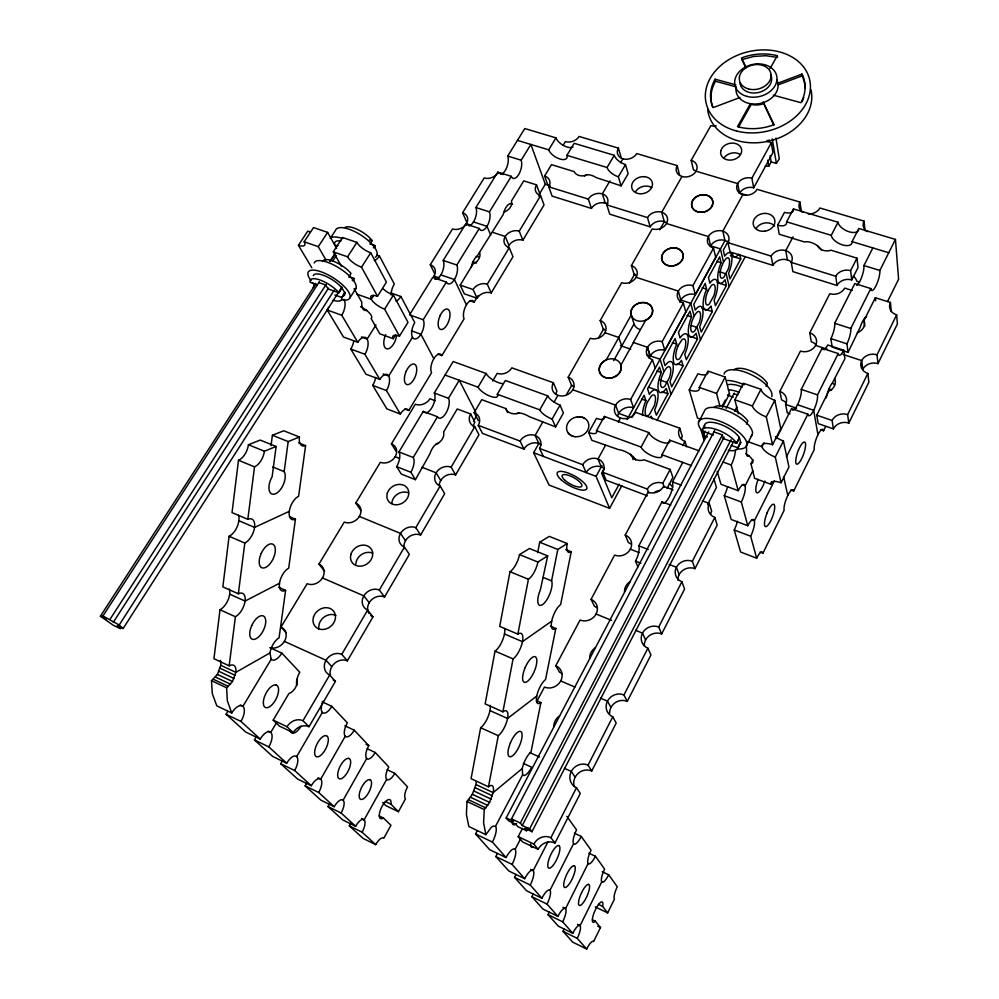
<?xml version="1.0" encoding="UTF-8"?>
<svg xmlns="http://www.w3.org/2000/svg" width="999" height="999" viewBox="0 0 999 999"><rect width="100%" height="100%" fill="white"/><g stroke="black" fill="none" stroke-linecap="round" stroke-linejoin="round"><path stroke-width="1.5" d="M804.994 87.75L805.094 84.965L801.985 74.076L778.021 83.117M271.029 445.754L272.402 435.264L283.753 430.769L299.45 437.013A12.95 6.668 -67.5 0 0 305.594 445.654L298.614 496.278A12.8 6.419 -66.1 0 0 289.31 511.288A12.8 6.419 -66.1 0 0 295.442 519.168L288.686 568.181A12.662 6.181 -64.9 0 0 279.495 583.254L279.358 586.001A12.662 6.181 -64.9 0 0 285.614 590.359L279.071 637.837A12.55 5.957 -63.8 0 0 269.98 652.921L271.179 659.265L242.944 706.268A12.887 6.081 -62.4 0 1 242.482 718.443L240.946 721.415L260.252 739.06A12.425 5.632 -62.6 0 1 270.791 732.367L276.348 723.001M476.248 781.78A13.974 4.945 -65.1 0 1 475.924 784.552L472.352 794.292L466.995 801.448L466.408 814.585L468.868 826.523L485.889 834.677L491.358 827.222L493.044 826.098L495.504 826.373A13.761 4.57 -65 0 1 493.943 838.86L492.42 842.082L506.056 857.567A13.224 4.208 -65.1 0 1 515.097 849.375A13.224 4.208 -65.1 0 1 512.087 864.397L524.675 878.695A12.737 3.884 -65.2 0 1 533.204 870.629L548.001 841.77M537.674 552.672L539.697 542.232L549.238 536.376L567.207 543.531A13.861 5.032 -68.4 0 0 571.228 551.76L560.614 604.595A13.674 4.833 -67.5 0 0 551.723 621.091A13.674 4.833 -67.5 0 0 555.819 628.471L545.554 679.532A13.511 4.645 -66.7 0 0 536.75 696.066L536.376 698.888A13.511 4.645 -66.7 0 0 540.921 702.597L531.006 751.947A13.387 4.458 -66 0 0 522.29 768.493L493.169 792.607L489.585 802.397L484.265 809.615L483.578 822.751L485.889 834.677M624.475 591.883L624.75 588.973A12.088 10.939 -24.1 0 1 629.982 581.68M387.175 769.73L394.817 773.351L407.542 786.887A10.29 3.896 -64.4 0 0 405.457 798.875L398.414 811.7L390.971 804.22L391.108 802.796A10.564 4.058 -63.9 0 0 388.174 799.675L386.75 800.474A10.564 4.058 -63.9 0 0 379.732 812.262A10.564 4.058 -63.9 0 0 382.28 818.606L383.391 817.956L390.934 825.286L383.791 838.261A10.527 3.971 -63.5 0 0 375.711 844.642L363.149 838.423L349.313 825.886A10.827 4.296 -63.2 0 0 350.562 823.363M589.672 658.229L589.997 655.219A12.313 11.276 -30.1 0 1 595.354 647.689M553.746 726.748L554.095 723.638A12.562 11.601 -37.7 0 1 559.602 715.871M229.283 589.023A13.187 6.756 -63.6 0 1 220.005 609.765L213.948 658.728L229.158 665.821A13.137 6.406 -62.7 0 1 235.851 672.339L232.48 681.493L226.611 687.811L227.335 700.761L231.731 712.986C233.991 709.64 237.025 705.369 241.546 705.531L242.944 706.268L240.247 704.982M238.524 515.309A13.312 7.03 -64.9 0 1 229.096 536.263L222.839 586.875L238.336 593.781A13.237 6.668 -63.8 0 1 245.067 601.023A13.237 6.668 -63.8 0 1 235.414 616.733L229.158 665.821M299.45 437.013L288.187 441.583L284.153 471.628L284.865 473.139A13.149 6.806 -66.3 0 1 283.192 484.977L281.581 487.949A13.149 6.806 -66.3 0 1 270.279 492.744L269.343 490.821A13.149 6.806 -66.3 0 1 271.004 478.871L272.115 476.823L276.111 446.478L260.215 440.084L248.426 444.742A13.474 7.318 -66.4 0 1 238.499 460.277L232.03 512.599L247.827 519.318A13.374 6.943 -65 0 1 254.583 527.36A13.374 6.943 -65 0 1 244.805 543.044L238.336 593.781M247.827 519.318L254.52 466.845A13.524 7.218 -66.5 0 0 264.41 451.223L276.111 446.478M522.29 768.493L522.614 774.812L495.504 826.373M391.845 503.421L392.295 500.774A11.376 9.603 -32.4 0 1 408.391 492.782M602.26 871.727L608.691 874.774L617.27 886.75A10.852 2.847 -66.2 0 0 614.447 899.075L607.667 912.899L602.609 906.368L602.859 904.919A11.151 2.972 -65.9 0 0 600.886 902.147L599.687 903.146A11.151 2.972 -65.9 0 0 593.031 915.933A11.151 2.972 -65.9 0 0 594.393 921.99L595.329 921.19L600.486 927.547L593.618 941.558A11.101 2.91 -65.7 0 0 586.675 949.05L572.714 942.144L563.011 931.33A11.426 3.197 -65.4 0 0 564.235 928.633M355.844 564.035L356.331 561.301A11.613 9.84 -35.9 0 1 372.702 553.146M490.122 705.344A14.098 5.157 -65.9 0 1 480.656 727.734L471.078 778.671L488.461 786.787A14.036 4.82 -65.3 0 1 493.169 792.607L475.924 784.552M504.67 628.471A14.261 5.382 -66.7 0 1 495.054 651.111L485.139 703.895L502.897 711.812A14.161 5.045 -66 0 1 507.554 718.431A14.161 5.045 -66 0 1 498.289 735.714L488.461 786.787M567.207 543.531L557.792 549.475L551.585 580.881L551.997 582.367A14.073 5.145 -67.6 0 1 549.475 594.73L547.902 597.964A14.073 5.145 -67.6 0 1 538.424 604.183L537.862 602.31A14.073 5.145 -67.6 0 1 540.384 589.822L547.677 555.856L529.433 548.513L519.492 554.595A14.448 5.607 -67.7 0 1 509.989 571.715L499.7 626.41L517.857 634.128A14.323 5.257 -66.8 0 1 522.452 641.62A14.323 5.257 -66.8 0 1 513.086 658.903L502.897 711.812M517.857 634.128L528.409 579.27A14.51 5.482 -67.8 0 0 537.874 562.05L547.677 555.856M231.731 712.986L216.795 705.843L212.3 693.606L211.488 680.669L217.395 674.4L220.742 665.284A13.087 6.481 -62.5 0 0 220.354 660.364M471.216 267.332L471.853 264.66A10.614 4.895 -71.8 0 1 476.973 256.393L503.271 214.41L503.771 212.337A10.502 4.745 -72.8 0 1 512.512 204.383M661.263 372.502L659.777 376.561A16.434 5.719 -70.7 0 0 658.441 390.359A16.434 5.719 -70.7 0 0 664.335 390.809L666.308 388.436L667.919 393.793L656.38 415.172L654.645 410.015L655.931 406.768A16.533 5.794 -70.3 0 0 657.417 391.458A16.533 5.794 -70.3 0 0 650.137 393.219L649.387 394.33L647.577 388.923L659.477 367.132L661.263 372.502L656.905 370.991M691.558 316.908L690.147 320.779A16.221 5.544 -71.4 0 0 688.673 334.677A16.221 5.544 -71.4 0 0 694.218 335.589L696.128 333.341L697.552 338.911L686.338 359.69L684.79 354.308L686.051 351.111A16.321 5.632 -71.1 0 0 687.687 335.701A16.321 5.632 -71.1 0 0 680.794 336.925L680.069 337.987L678.446 332.367L690.009 311.188L691.558 316.908L687.125 315.434M721.053 262.762L719.655 266.571A16.046 5.37 -72.1 0 0 718.044 280.557A16.046 5.37 -72.1 0 0 723.264 281.918L725.099 279.77L726.373 285.527L715.459 305.744L714.085 300.162L715.321 297.015A16.134 5.457 -71.8 0 0 717.107 281.518A16.134 5.457 -71.8 0 0 710.576 282.218L709.889 283.241L708.441 277.41L719.667 256.843L721.053 262.762L716.645 261.363M802.197 101.636L803.733 97.49M632.055 417.37L644.118 395.267L645.941 400.624L644.642 403.921A16.533 5.794 -70.3 0 0 642.494 415.472M676.723 344.093L675.436 347.352A16.321 5.632 -71.1 0 0 673.826 362.787A16.321 5.632 -71.1 0 0 680.781 361.413L681.493 360.352L683.079 365.721L671.703 386.8L670.004 381.618L671.465 377.622A16.434 5.719 -70.7 0 0 667.032 363.236L665.022 365.609L663.373 359.99L675.087 338.511L676.723 344.093L672.377 342.62M706.63 289.173L705.369 292.37A16.134 5.457 -71.8 0 0 703.608 307.904A16.134 5.457 -71.8 0 0 710.202 307.055L710.888 306.031L712.287 311.613L701.236 332.093L699.712 326.71L701.148 322.777A16.221 5.544 -71.4 0 0 697.19 307.842L695.267 310.077L693.793 304.258L705.169 283.391L706.63 289.173L702.21 287.749M506.056 857.567L489.635 849.649L475.599 834.015L477.11 830.806M663.935 371.553L661.75 376.748A10.952 3.809 -70.7 0 0 660.863 385.939A10.952 3.809 -70.7 0 0 664.772 386.263L669.542 377.447A10.952 3.809 -70.7 0 0 666.57 367.882L663.935 371.553L660.089 359.29L646.89 354.745M694.143 316.034L692.007 321.116A10.814 3.696 -71.4 0 0 691.021 330.382A10.814 3.696 -71.4 0 0 694.705 331.006L699.337 322.452A10.814 3.696 -71.4 0 0 696.69 312.5L694.143 316.034L690.709 303.296L680.506 299.937M723.501 262.063L721.403 267.058A10.702 3.584 -72.1 0 0 720.329 276.373A10.702 3.584 -72.1 0 0 723.8 277.297L728.308 268.981A10.702 3.584 -72.1 0 0 725.961 258.691L723.501 262.063L720.441 248.888L710.077 245.642M834.627 378.471L835.326 380.994A11.676 9.978 -9.2 0 1 830.506 390.334L828.683 391.258L816.745 415.172L818.193 423.613L833.416 428.896A11.763 10.227 -7.6 0 1 848.825 423.089L868.88 382.18L867.856 373.451A11.726 9.94 -6.8 0 1 861.7 360.589L842.969 354.408M896.64 314.872L877.022 354.807A11.726 9.94 -6.8 0 0 861.7 360.589L862.774 369.368A11.626 9.89 -6.7 0 1 877.959 363.648L897.402 323.963L896.64 314.872A11.588 9.615 -6.1 0 1 890.446 302.46L875.361 297.727L863.998 320.492L864.684 326.511M848.825 423.089L847.627 414.622L867.856 373.451M887.549 301.548L898.601 279.233L895.441 239.41L858.828 228.459L852.072 241.646A11.314 5.707 26.4 0 1 842.457 244.905A11.314 5.707 26.4 0 1 831.243 235.339L786.6 221.828A11.126 5.557 27.8 0 1 777.622 225.187L779.232 234.228L804.557 241.983L806.081 241.721A11.026 5.445 27 0 1 816.233 244.892L818.468 246.541A11.026 5.445 27 0 1 821.453 250.162M588.811 853.146L595.441 856.268L604.62 869.08A11.201 3.047 -66.2 0 0 601.735 881.867L580.082 925.661A11.464 3.109 -65.6 0 1 577.26 938.373L586.675 949.05M737.412 521.266A12.213 3.509 -69.5 0 1 734.215 529.994L740.621 552.035L756.668 558.191A11.813 3.159 -69.3 0 1 762.936 553.134L784.115 510.377A11.626 3.072 -69.9 0 1 787.774 495.529A11.626 3.072 -69.9 0 1 793.706 491.021L814.26 449.55A11.451 2.972 -70.5 0 1 817.956 434.727L813.686 410.302A11.876 3.197 -70.8 0 0 817.494 394.892L838.223 353.571A11.726 3.097 -71.3 0 0 843.755 350.237L844.917 358.716L832.417 382.917A11.588 3.034 -70.9 0 0 827.721 392.257L826.872 395.129A11.588 3.034 -70.9 0 0 826.298 397.827M817.956 434.727A11.451 2.972 -70.5 0 1 823.563 430.781L825.624 426.61M833.603 347.64L848.051 352.385L860.176 327.272A11.426 2.922 -71.5 0 1 864.709 318.107L865.758 317.158A11.426 2.922 -71.5 0 1 866.633 316.945M848.051 352.385L846.915 343.856A11.713 3.084 -71.4 0 0 850.773 328.484L870.803 288.549A11.576 2.972 -71.9 0 0 875.973 285.801A11.576 2.972 -71.9 0 0 879.882 270.454L895.441 239.41M574.388 833.216L581.243 836.425L591.083 850.174A11.576 3.272 -66.1 0 0 588.136 863.473L565.571 908.628A11.863 3.347 -65.5 0 1 562.699 921.84L572.789 933.291A11.464 3.109 -65.6 0 1 580.069 925.636L577.472 924.375M752.959 459.802L750.961 463.736L754.632 478.334L770.878 484.265A12.712 4.72 26.4 0 1 781.068 482.742L788.935 466.995L783.416 440.971A13.162 5.22 26.6 0 1 775.486 436.838M770.878 484.265L772.177 481.655M774.387 480.869L754.382 520.754A12.263 3.409 -69.5 0 1 750.661 536.226L756.668 558.191M786.438 456.83L807.816 414.198A11.876 3.197 -70.8 0 0 813.673 410.327L797.514 404.732M781.068 482.742L775.299 457.055L783.416 440.971M775.299 457.055A13.212 5.12 26.6 0 1 762 446.653A13.212 5.12 26.6 0 1 772.539 444.755L780.768 428.521L774.774 400.287A13.699 5.682 26.8 0 1 760.976 389.31L743.468 383.304L734.852 399.812L738.348 413.698M832.155 347.165L830.893 338.624A11.663 3.172 -71.4 0 0 834.689 323.301L854.819 283.554L870.803 288.549M776.298 438.661L791.545 408.566L807.816 414.198M792.756 410.164A11.838 3.297 -70.8 0 0 798.725 402.073A11.838 3.297 -70.8 0 0 801.26 389.373L822.077 348.251L838.223 353.571M856.68 285.352A11.538 3.072 -71.9 0 0 861.775 276.935A11.538 3.072 -71.9 0 0 863.935 265.559L872.839 247.927M562.887 907.317L565.571 908.628A11.863 3.347 -65.5 0 0 557.892 916.395L547.065 904.107A12.288 3.596 -65.4 0 0 549.974 890.321L573.563 843.743A11.976 3.521 -66.1 0 1 576.548 829.882L566.845 816.333M742.806 194.718L722.826 231.131A10.952 8.879 -14.3 0 1 727.971 242.657L771.141 256.119A11.139 9.128 -11.7 0 1 785.788 250.612A11.139 9.128 -11.7 0 1 791.283 262.4L792.881 271.628L837 285.477A11.264 9.316 -8.7 0 1 851.722 279.932L850.599 270.667L856.967 258.167L831.031 250.225L828.808 250.774A11.176 9.103 -9.8 0 1 818.681 247.54L817.319 245.504M764.06 442.669L762.012 446.69L747.414 441.483M752.821 470.704L745.142 485.814A12.737 3.684 -69.7 0 1 741.308 502.01L747.789 525.724A12.263 3.409 -69.5 0 1 754.37 520.716L751.623 519.717M851.722 279.932L858.041 267.495L856.967 258.167M522.514 828.333L518.206 836.625L533.878 844.08A13.162 12.25 -51.7 0 1 550.911 837.686L576.485 787.724A12.812 11.963 -41.9 0 1 571.278 771.453L564.373 768.281M575.137 777.259L571.291 771.415A12.812 11.963 -41.9 0 1 588.049 765.134L612.774 716.807A12.525 11.651 -32.3 0 1 607.467 701.161L600.399 698.076M610.938 707.517L607.479 701.136A12.525 11.651 -32.3 0 1 623.963 694.954L647.889 648.189A12.288 11.301 -24.7 0 1 642.494 633.154L635.476 630.219M645.591 640.009L642.507 633.116A12.288 11.301 -24.7 0 1 658.716 627.022L681.892 581.755A12.088 10.952 -19.4 0 1 676.398 567.282L669.218 564.435M679.158 574.612L676.41 567.257A12.088 10.952 -19.4 0 1 692.369 561.263L714.822 517.395A11.913 10.602 -15.8 0 1 709.265 503.459L702.409 500.886M772.539 444.755L766.283 416.883L774.774 400.287M786.163 402.972A11.538 9.953 -11.7 0 0 781.58 399.925L779.832 391.396L800.449 351.099A11.489 9.69 -10.3 0 0 815.584 345.417L827.122 349.188M815.821 344.655A11.389 9.64 -10.2 0 0 811.263 341.733L809.789 332.842L829.794 293.731A11.351 9.378 -9.3 0 0 844.717 288.112L852.159 290.447M518.206 836.625L522.602 841.932L538.136 849.337A13.037 12.15 -52.3 0 1 555.007 843.006L580.294 793.443L576.485 787.724M574.263 786.625A12.687 11.888 -42.4 0 1 578.146 773.363A12.687 11.888 -42.4 0 1 591.733 771.028L616.196 723.076L612.774 716.807M609.602 713.561A12.4 11.576 -32.6 0 1 627.26 701.385L650.948 654.969L647.889 648.189M644.33 645.841A12.175 11.226 -24.8 0 1 661.663 633.965L684.59 589.01L681.892 581.755M677.971 580.257A11.976 10.877 -19.4 0 1 694.967 568.668L717.195 525.112L714.822 517.395M746.678 445.404L752.309 434.428M713.835 431.868L722.289 434.89L723.301 438.573L736.588 443.344L739.372 437.574A20.08 7.705 27.4 0 0 719.979 424.2A20.08 7.705 27.4 0 0 704.532 425.149L701.735 430.844L713.423 435.04M736.588 443.344L739.435 437.837M746.515 424.088L747.876 421.103A20.005 7.88 27.4 0 0 730.956 408.628A20.005 7.88 27.4 0 0 714.248 407.13M766.071 386.313L767.407 383.379A19.805 8.242 27.2 0 0 750.724 370.891A19.805 8.242 27.2 0 0 733.99 369.742M707.654 504.52L716.445 487.462L713.823 478.596M728.271 450.337A20.117 7.655 27.4 0 0 737.811 448.002L740.634 442.295M737.811 448.002L740.646 442.495L739.372 437.574M527.971 827.996L526.535 830.768L524.625 828.383L532.067 831.668L529.582 828.92L731.081 439.672M531.893 831.817L733.616 441.483M766.283 416.883A13.761 5.569 26.9 0 1 752.397 405.931L760.976 389.31M529.582 828.92L522.277 825.474L724.113 437.162M831.243 235.339L838.036 222.24L793.481 208.916A11.089 5.619 27.8 0 1 784.477 212.362L777.622 225.187M515.109 849.4L520.854 838.323M260.252 739.06L245.779 732.092L226.161 714.322L227.71 711.375M522.277 825.474L520.329 823.039L722.464 434.69M734.69 411.201L736.85 407.055M526.535 830.768L517.807 826.635L515.859 824.237L508.653 820.841L506.081 818.056L708.678 431.83M722.414 405.631L725.311 400.112M722.439 407.405L729.52 393.893L725.199 377.023L707.991 371.104L699.288 387.437A13.474 5.382 28.1 0 1 689.248 389.947L697.527 418.082A12.937 4.958 27.7 0 1 700.599 419.368M506.231 817.894L513.474 821.315L511.488 818.88L714.647 430.469M726.223 408.354L734.165 393.144M637.874 566.783L635.514 561.126A12.2 4.033 -68.7 0 0 638.811 545.829L662 501.81A11.988 3.909 -69.5 0 0 669.13 497.177A11.988 3.909 -69.5 0 0 672.502 481.893L682.754 462.387M705.556 438.449A20.117 7.655 27.4 0 1 703.109 435.527L705.119 431.193M703.109 435.527L704.532 432.817M698.538 422.265L704.27 411.401A26.711 10.427 27.4 0 1 734.365 414.173A26.711 10.427 27.4 0 1 750.649 436.625M719.904 405.944L716.545 393.444L725.199 377.023M667.07 488.374L672.864 477.397L670.154 469.443L644.193 459.827L641.895 460.377A11.576 10.04 -19.9 0 1 630.506 454.17M605.481 445.317L598.001 458.978A11.576 10.04 -23 0 1 602.859 472.315L647.327 489.085A11.751 10.352 -19.7 0 1 662.849 483.241L670.154 469.443M682.829 445.479L684.989 441.396A11.588 10.04 -16.8 0 1 679.732 428.196L635.589 412.325A11.401 9.74 -20 0 1 620.516 418.032L618.219 422.115M793.044 236.85L785.763 250.599L787.387 259.89M786.6 221.828L793.481 208.916M536.563 701.872L544.443 687.05A12.35 11.239 -34.7 0 0 560.714 680.956L574.9 687.05M560.714 680.956A12.35 11.239 -34.7 0 0 555.794 665.709L580.069 620.017A12.1 10.927 -28.5 0 0 596.091 614.023L611.575 620.367M596.091 614.023A12.1 10.927 -28.5 0 0 591.058 599.35L614.585 555.094A11.901 10.602 -23.6 0 0 630.357 549.188L638.998 552.559M630.357 549.188A11.901 10.602 -23.6 0 0 625.237 535.064L648.039 492.182A11.713 10.277 -19.8 0 0 663.573 486.326L673.026 489.872M689.248 389.947L697.901 373.763A13.412 5.495 28.1 0 0 705.781 374.687M635.439 459.952A11.513 4.021 28.5 0 0 631.131 455.069L628.708 453.434A11.513 4.021 28.5 0 0 618.556 449.612L591.845 440.297L588.648 432.505A11.626 4.108 29.1 0 0 596.49 430.694L641.121 447.09A11.813 4.233 28.2 0 0 653.483 456.406A11.813 4.233 28.2 0 0 661.962 454.745L669.73 440.184L699.05 450.836M641.121 447.09L648.925 432.617L604.383 416.433L596.49 430.694M538.973 443.244L533.616 452.709L549.05 485.039L609.59 508.354L621.915 485.489M657.03 420.354L745.291 256.606M619.155 484.128L611.8 497.752L601.598 473.176L604.432 467.982M739.772 254.658L740.709 258.978L729.944 278.908L728.596 273.326L730.019 269.455A16.046 5.37 -72.1 0 0 726.498 253.996L724.65 256.119L723.338 250.1L728.508 240.634M765.246 165.921L768.731 166.296L771.141 161.875L770.067 155.744M679.919 302.422A11.001 9.116 -15.7 0 1 695.316 294.605L715.696 257.33L713.511 248.114A10.952 8.879 -14.3 0 1 708.416 236.576L666.508 223.501A10.764 8.641 -16.6 0 1 652.247 228.883L631.38 265.622L634.215 274.65A10.827 8.866 -18.2 0 1 636.5 275.749M609.939 180.881L602.322 193.856A10.602 8.417 -18.6 0 1 606.793 204.882L647.514 217.582A10.764 8.641 -16.6 0 1 661.75 212.238L681.98 176.511A10.627 8.392 -15.2 0 0 696.041 171.216L737.662 183.566L739.622 193.119A10.727 8.579 -13 0 1 753.708 187.8L772.964 152.585L771.29 142.807A10.689 8.367 -12.1 0 1 767.07 140.347M609.59 508.354L596.078 476.361L601.985 465.559M627.085 419.655L724.899 240.759M620.516 418.032A11.401 9.74 -20 0 1 615.571 405.182A11.401 9.74 -20 0 1 630.644 399.475L652.447 359.727A11.239 9.441 -17.6 0 1 647.489 347.327L633.329 342.445L645.791 320.017L647.552 319.156A11.064 9.166 -18 0 0 652.572 310.389L652.06 308.042A11.064 9.166 -18 0 0 638.386 303.309L635.814 304.583A11.064 9.166 -18 0 0 630.781 313.299L634.04 323.913L621.665 346.066M683.353 303.084L662.175 341.658L664.834 350.349L685.814 311.988L683.353 303.084A11.089 9.166 -15.8 0 1 678.321 291.121L636.113 277.297A10.914 8.904 -18.2 0 1 621.653 282.754L600.187 320.567L603.309 329.283A10.977 9.128 -20.2 0 1 605.606 330.432M680.819 300.062L678.333 291.109A11.089 9.166 -15.8 0 1 692.944 285.589L713.511 248.114M753.708 187.8L751.86 178.209L771.29 142.807M633.478 342.507L620.879 365.159L621.253 367.058A11.226 9.453 -20.1 0 1 616.096 376.086L613.473 377.385A11.226 9.453 -20.1 0 1 599.675 372.327L599.213 369.905A11.226 9.453 -20.1 0 1 604.383 360.926L606.156 360.052L618.806 337.475L604.845 332.667A11.064 9.166 -20.2 0 0 600.187 320.567M588.648 432.505L596.49 418.369A11.588 4.196 29.1 0 0 604.108 418.743M613.698 360.651L621.803 346.129L618.668 337.412L631.168 315.122M367.357 748.788L375.212 752.484L388.773 766.92A10.614 4.158 -64.3 0 0 386.675 779.332L364.136 819.842A10.852 4.233 -63.4 0 1 362.113 832.204L375.711 844.642M750.199 104.021L737.524 126.648A47.765 36.751 -12.7 0 0 774.113 124.688L763.049 102.01L773.738 125.037M770.004 68.681L777.272 55.719A47.765 36.751 -12.7 0 0 741.533 57.917L746.191 67.47M738.598 126.973L751.26 104.371A15.897 12.238 -12.7 0 0 763.336 103.696M361.576 818.593L364.136 819.842A10.852 4.233 -63.4 0 0 355.644 826.298L341.121 813.011A11.214 4.533 -63.2 0 0 343.144 800.174L366.658 758.528A10.952 4.446 -64.2 0 1 368.768 745.629L354.258 730.194L344.842 725.786M517.057 413.698A11.239 3.834 29.7 0 1 518.069 413.149L519.68 413.037A11.239 3.834 29.7 0 1 529.37 416.683L555.594 426.885L563.424 412.999L560.039 405.094A11.489 4.121 29.6 0 1 547.752 395.879L505.332 380.469L497.29 394.255A11.364 3.909 30.3 0 1 490.434 396.328A11.364 3.909 30.3 0 1 478.059 387.187L445.067 375.062M542.719 422.077L535.127 435.452A11.401 9.715 -25.5 0 0 520.092 441.108L478.284 425.349A11.251 9.416 -27.4 0 0 474.15 412.624L481.755 399.675L505.744 408.554L506.493 410.065A11.226 9.428 -25 0 0 516.021 413.723L518.856 413.037M554.095 402.035L557.892 395.354A11.226 9.441 -22.6 0 0 572.777 389.76L615.596 405.144L618.681 413.424M572.777 389.76A11.226 9.441 -22.6 0 0 568.206 377.185L590.309 338.261A11.064 9.178 -20.2 0 0 604.982 332.729M555.594 426.885L552.122 419.068L560.039 405.094M566.52 394.543L571.853 385.127M598.476 338.062L603.783 328.683M629.532 283.179L634.802 273.838M659.702 229.832L664.223 221.853M695.741 170.904A10.552 8.354 -15.2 0 0 693.468 169.917L691.183 160.315L710.901 125.574A10.502 8.154 -14.1 0 0 716.196 125.862M497.29 394.255L539.772 409.865L547.752 395.879M322.14 701.822L331.83 706.33L347.365 722.851A11.314 4.77 -64.1 0 0 345.242 736.263L320.716 779.158L318.007 777.846M296.666 756.618L322.327 712.437M584.552 176.011A10.49 4.895 31.2 0 1 585.601 175.175L587.175 174.763A10.49 4.895 31.2 0 1 596.341 177.635L621.091 185.839L628.159 173.701L625.486 164.585A10.689 5.207 31.1 0 1 614.26 155.307L574.163 143.307L566.908 155.345A10.614 4.983 32.1 0 1 560.014 159.041A10.614 4.983 32.1 0 1 548.701 149.838L517.457 140.384L507.729 156.069A10.589 4.883 -73.7 0 1 506.968 166.908A10.589 4.883 -73.7 0 1 501.036 174.251M296.865 679.407L297.078 682.28A12.25 10.377 -43.3 0 1 290.809 692.644L288.886 693.606L273.189 720.142L279.47 726.148L293.182 732.679A12.388 10.614 -45.9 0 1 309.016 726.723L335.427 681.368L329.682 675.012A12.188 10.44 -41.5 0 1 326.024 660.277L284.39 641.383M330.357 675.237A12.075 10.377 -41.7 0 1 334.79 663.136A12.075 10.377 -41.7 0 1 347.365 660.839L372.964 616.883L367.644 610.064A11.913 10.19 -37.4 0 1 363.848 595.866L322.452 577.946A11.763 9.853 -37.8 0 1 307.13 583.716L281.031 627.01A12.025 10.077 -41.3 0 1 285.102 640.047A12.025 10.077 -41.3 0 1 271.491 648.001M368.943 613.448A11.801 10.14 -37.6 0 1 371.004 600.337A11.801 10.14 -37.6 0 1 384.553 596.977L409.365 554.333L404.433 547.09A11.663 9.94 -33.5 0 1 400.524 533.416L359.365 516.421M404.283 548.688A11.563 9.89 -33.6 0 1 408.354 537.337A11.563 9.89 -33.6 0 1 420.604 535.027L444.692 493.656L440.134 486.001A11.439 9.678 -30 0 1 436.113 472.827L422.003 467.257M439.223 485.701A11.351 9.628 -30 0 1 455.594 474.912L478.983 434.752L474.762 426.723A11.251 9.428 -26.8 0 1 470.654 413.998L457.23 408.966L443.606 432.018L443.868 433.953A11.264 9.403 -29.1 0 1 435.664 444.43M621.091 185.839L618.356 176.773L625.486 164.585M273.189 720.142L287.013 726.71A12.488 10.677 -45.6 0 1 302.984 720.704L329.682 675.012M331.78 666.708L326.036 660.252A12.188 10.44 -41.5 0 1 341.77 654.333L367.644 610.064M369.193 602.747L363.861 595.841A11.913 10.19 -37.4 0 1 379.358 590.022L404.433 547.09M405.482 540.721L400.537 533.391A11.663 9.94 -33.5 0 1 415.796 527.647L440.134 486.001M440.696 480.519L436.126 472.802A11.439 9.678 -30 0 1 451.148 467.145L474.762 426.723M620.591 162.712L622.877 158.816M492.694 381.031L497.19 373.364A11.064 9.153 -24.6 0 0 511.85 367.832L553.396 382.767L556.942 391.108A11.126 9.403 -22.6 0 0 555.943 393.556M473.464 421.241L476.411 416.221M566.908 155.345L607.067 167.507L614.26 155.307M478.059 387.187L486.126 373.489A11.326 3.984 30.3 0 0 502.847 383.628M475.774 412.287L459.24 380.269L448.476 398.301A11.351 5.145 -69.2 0 1 446.004 413.049A11.351 5.145 -69.2 0 1 437.5 416.758L423.264 411.376L398.951 451.923A11.501 5.37 -68 0 1 396.615 466.633L401.298 474.05L415.422 479.657L429.907 453.896A11.239 5.045 -68.5 0 1 438.524 443.306M415.422 479.657L410.851 472.252A11.538 5.295 -68 0 0 413.236 457.505L437.5 416.758M479.582 252.385L479.995 254.57A10.614 8.442 -23.7 0 1 475.037 262.937L473.101 263.923L460.202 285.09L464.323 293.831L477.11 298.251A10.689 8.641 -23.9 0 1 491.208 292.932L512.986 256.668L509.278 247.69A10.614 8.442 -22 0 1 505.219 236.463L492.282 232.205M507.979 247.69A10.527 8.417 -22 0 1 522.864 240.222L544.043 204.957L540.621 195.704A10.465 8.217 -20.2 0 1 536.5 184.84L523.763 180.869L511.401 201.124L511.7 202.572A10.465 8.217 -21.9 0 1 506.868 210.702L504.445 211.95M425.574 412.887A11.301 5.22 -69.2 0 0 433.179 405.144A11.301 5.22 -69.2 0 0 434.278 393.007L453.184 361.526L486.126 373.489M375.636 377.447A11.139 5.519 -69.1 0 1 372.714 385.402L386.9 408.903L400.349 414.036A10.802 5.082 -68.7 0 1 408.766 410.489L431.568 372.702A10.639 4.945 -69.9 0 1 433.841 358.691L420.916 334.253L411.376 330.819M433.841 358.691A10.639 4.945 -69.9 0 1 441.908 355.582L464.085 318.843A10.502 4.808 -71 0 1 466.421 304.857L454.433 279.52A10.864 5.132 -71.6 0 0 456.818 265.035L479.27 228.459A10.739 4.983 -72.6 0 0 486.988 226.348A10.739 4.983 -72.6 0 0 489.448 211.888L511.288 176.323A10.627 4.833 -73.6 0 0 518.656 174.625A10.627 4.833 -73.6 0 0 521.178 160.202L530.881 144.455L545.329 184.266L539.11 194.543M466.421 304.857A10.502 4.808 -71 0 1 474.138 302.185L478.121 295.567M460.202 285.09L473.076 289.51A10.764 8.679 -23.9 0 1 487.287 284.153L509.278 247.69M508.966 245.467L505.232 236.451A10.614 8.442 -22 0 1 519.243 231.156L540.621 195.704M322.44 577.971A11.763 9.853 -37.8 0 0 318.956 564.11L344.268 522.102A11.513 9.615 -34.4 0 0 359.353 516.446A11.513 9.615 -34.4 0 0 355.744 503.084L380.319 462.312A11.301 9.378 -31.2 0 0 395.167 456.73L399.425 458.379M395.167 456.73A11.301 9.378 -31.2 0 0 391.446 443.843L415.309 404.27A11.101 9.128 -28.4 0 0 429.957 398.751L435.252 400.736M550.124 186.326A10.365 8.154 -20.4 0 0 547.976 185.339L544.605 175.999L551.473 164.66L574.188 171.616L574.924 172.889A10.452 8.179 -18.8 0 0 583.94 175.762L586.588 175.087M563.161 145.342L565.409 141.608A10.302 7.955 -18.9 0 0 579.083 136.451L618.406 148.139A10.465 8.179 -17.2 0 0 622.901 158.816A10.465 8.179 -17.2 0 0 636.738 153.584L677.185 165.597A10.627 8.392 -15.2 0 0 681.992 176.511M548.701 149.838L555.981 137.874A10.577 5.045 32.1 0 0 563.598 145.542A10.577 5.045 32.1 0 0 573.001 147.103M412.462 337.275L388.673 376.011A11.176 5.445 -69.2 0 1 386.438 390.572L400.349 414.036M391.071 293.032L400.911 296.491L414.772 322.64A11.014 5.295 -70.4 0 0 412.437 337.225A11.014 5.295 -70.4 0 0 420.891 334.303A11.014 5.295 -70.4 0 0 423.239 319.717L446.341 282.093A10.864 5.132 -71.6 0 0 454.42 279.545L440.859 274.875M360.539 306.656A11.738 4.008 32.1 0 1 371.69 317.882L371.091 318.481L379.807 333.816L393.281 338.698L395.592 334.965M410.339 313.561L432.704 277.397L446.341 282.093M434.877 279.245A10.827 5.207 -71.6 0 0 442.107 272.49A10.827 5.207 -71.6 0 0 443.206 260.427L465.709 224.026L479.27 228.459M469.13 225.961A10.702 5.045 -72.7 0 0 475.249 218.319A10.702 5.045 -72.7 0 0 475.911 207.517L497.802 172.128L511.288 176.323M517.457 140.384L524.775 128.546L555.981 137.874M393.281 338.698A11.576 3.946 31.4 0 1 399.475 336.139L407.992 322.34L393.394 295.105A12 4.321 32.1 0 1 383.216 288.923M435.239 278.596L434.003 276.099A10.627 8.429 -25.4 0 0 430.294 264.735L452.51 228.971A10.465 8.204 -23.5 0 0 466.371 223.751L470.704 225.137M466.371 223.751A10.465 8.204 -23.5 0 0 462.587 212.75L484.19 177.959A10.327 7.992 -21.8 0 0 497.877 172.79L503.471 174.525M399.475 336.139L384.615 309.153L393.394 295.105M375.961 324.95L367.132 339.048A11.576 5.857 -69.7 0 1 364.885 354.258L379.807 379.408A11.176 5.445 -69.2 0 1 388.661 375.974L383.166 373.951M373.701 295.442L371.278 299.275L356.768 294.118M384.615 309.153A12.038 4.233 32 0 1 371.253 299.238A12.038 4.233 32 0 1 377.522 296.278L386.438 282.13L370.729 252.797A12.5 4.633 32.8 0 1 356.88 242.395L342.57 237.5L333.254 251.86L341.558 266.471M349.925 297.877L355.981 288.361M342.245 287.55L338.898 292.769L341.82 287.724A18.407 6.306 32.6 0 0 325.112 275.961A18.407 6.306 32.6 0 0 313.274 275.687M348.863 277.223L350.999 273.389A18.332 6.444 32.7 0 0 334.39 261.626A18.332 6.444 32.7 0 0 322.515 261.476M370.005 244.206L372.115 240.434A18.182 6.756 32.9 0 0 357.742 229.57A18.182 6.756 32.9 0 0 344.93 227.435M333.029 300.237A18.432 6.269 32.5 0 0 341.745 297.652L344.967 292.207M352.31 280.719L353.833 278.346L349.75 276.91M373.339 247.827L374.825 245.492L370.754 244.106M341.745 297.652L344.805 292.869L341.82 287.724M377.522 296.278L361.513 267.22L370.729 252.797M319.418 281.643L102.922 615.996L119.193 625.012L334.228 290.16M315.821 283.803L100.4 616.196L113.449 625.362L120.492 628.671L117.258 625.786L123.114 628.533L341.883 287.063M110.027 619.318L326.336 284.116M333.254 251.86L347.59 256.818L356.88 242.395M113.312 622.265L328.509 288.124M332.942 260.751L336.326 255.519M315.572 283.341L313.274 287.475L314.81 285.115M329.932 261.376L334.94 253.671M330.232 261.551L335.327 253.696M330.257 238.424L335.564 230.27A24.276 8.954 32.9 0 1 362.337 236.039A24.276 8.954 32.9 0 1 375.274 257.193M325.961 259.965L318.281 246.678L327.622 232.392L313.524 227.572L304.158 241.783A12.425 4.371 33.3 0 1 298.426 245.292L311.838 267.819M298.426 245.292L307.729 231.194A12.375 4.458 33.5 0 0 310.127 231.818M650.524 417.332L651.261 416.221L652.147 418.806M771.141 161.875L776.398 163.399L779.27 158.853L775.961 138.062M536.75 696.066L507.554 718.456L489.935 710.589M551.723 621.116L522.44 641.658L504.458 633.978M269.98 652.921L235.851 672.339L220.742 665.284M279.495 583.254L245.055 601.061L229.67 594.168M728.333 394.455L729.52 393.893M289.31 511.326L254.57 527.397L238.886 520.704M750.961 463.736L752.122 463.286A12.812 4.833 27.1 0 0 745.654 453.596M739.984 97.49L713.211 107.592A47.765 36.751 -12.7 0 1 715.122 79.196L735.913 84.89M778.296 84.828L802.222 75.787M749.262 455.919L748.101 456.318A12.887 3.771 -70.3 0 1 746.64 450.174L746.315 445.317M366.858 310.339L365.197 310.489A11.701 5.969 -70.7 0 1 361.688 304.071L361.825 302.16L354.121 288.599M577.385 416.883L580.282 416.858M318.806 282.58L325.736 285.052L328.009 288.898L338.898 292.769M733.778 393.893L737.861 394.867M639.722 329.408L639.56 329.37A10.977 9.128 -17.9 0 1 634.265 324.413M773.388 95.167L800.936 102.71A47.765 36.751 -12.7 0 0 801.985 74.076M715.122 79.196L715.534 81.231L736.3 86.925M802.984 212.4A11.014 8.841 -10.7 0 1 799.912 202.06L757.067 189.335A10.814 8.616 -13.1 0 1 742.844 194.73A10.814 8.616 -13.1 0 1 737.637 183.604A10.814 8.616 -13.1 0 1 751.86 178.209M867.394 231.668A11.226 9.066 -8.1 0 1 864.023 221.104L819.904 207.992A11.014 8.841 -10.7 0 1 808.166 213.948M739.06 192.932L746.415 195.13M852.072 241.646L888.748 252.735M507.729 156.069L521.178 160.202M863.935 265.559L879.882 270.454M545.329 184.266L549.65 185.602M603.433 202.347L607.767 203.696M859.565 282.093L856.692 281.206A10.952 5.32 26.1 0 0 853.221 276.011M544.605 175.999A10.44 8.179 -20.4 0 1 548.763 186.801L588.336 199.138A10.602 8.417 -18.6 0 1 602.347 193.856L605.294 203.197M791.283 262.4L835.763 276.261A11.351 9.366 -8.8 0 1 850.599 270.667M607.504 204.208A10.514 8.379 -18.6 0 0 591.42 208.429L552.11 196.104L548.763 186.801M666.533 222.59A10.677 8.604 -16.5 0 0 650.174 226.86L609.74 214.173L606.793 204.882M791.782 262.6A11.051 9.078 -11.6 0 0 772.889 265.359L730.044 251.923L727.971 242.657M730.394 255.744L740.709 258.978M719.255 271.691L726.236 273.926L729.158 286.538M717.507 282.68L726.373 285.527M475.911 207.517L489.448 211.888M834.689 323.301L850.773 328.484M473.514 221.928L487 226.336L490.696 235.027M830.893 338.624L846.915 343.856M843.755 350.237L827.721 344.967A11.688 3.184 -71.4 0 1 824.125 349.775M702.16 308.279L712.287 311.613M691.383 325.524L697.227 327.485L700.524 339.672M472.602 261.626L476.598 262.974M688.835 335.964L697.552 338.911M828.733 388.911L831.618 389.885M443.206 260.427L456.818 265.035M369.543 239.785L372.252 240.697M801.26 389.373L817.494 394.892M376.548 254.97L379.445 255.969L394.318 284.041A11.401 5.669 -71 0 0 391.084 294.992M434.003 276.099L439.66 278.034M677.247 363.723L683.079 365.721M620.479 345.642L630.756 349.188M779.832 391.396A11.638 10.015 -11.8 0 1 785.576 404.42L796.578 408.216M816.745 415.172L832.08 420.479A11.876 10.29 -7.7 0 1 847.627 414.622M304.158 241.783L318.281 246.678M469.717 300.649L474.138 302.185M790.022 413.836L787.287 412.887L785.576 404.42M727.472 395.167L733.278 397.19M699.288 387.437L716.545 393.444M734.852 399.812L752.397 405.931M820.703 429.782L823.563 430.781M660.027 380.007L667.394 382.58L671.066 394.305M662.075 391.733L667.919 393.793M648.451 387.162L655.706 389.722M409.54 314.847L423.239 319.717M641.57 399.063L645.941 400.624M317.058 285.002L310.165 282.342A18.432 6.269 32.5 0 1 320.03 279.995A18.432 6.269 32.5 0 1 338.748 292.52M334.827 294.98L341.646 297.415M702.971 435.264L707.367 436.838M731.156 445.392L737.811 447.777M618.468 413.311L628.558 416.958M328.609 307.317A11.963 6.369 -70.3 0 1 327.173 309.977L341.745 315.247L357.779 342.27A11.576 5.857 -69.7 0 1 367.12 339.011L361.463 336.975M437.912 354.133L441.908 355.582M723.026 462.025L731.193 464.997L738.211 490.671A12.737 3.684 -69.7 0 1 745.129 485.776L742.282 484.765M790.833 489.972L793.706 491.021M357.779 342.27L343.506 337.038L327.173 309.977M661.962 454.745L691.445 465.584M738.211 490.671L720.966 484.303L717.22 471.428M353.783 340.796A11.526 5.919 -69.7 0 1 350.749 349.026L364.885 354.258M727.584 486.613A12.687 3.796 -69.7 0 1 724.263 495.679L741.308 502.01M434.278 393.007L448.476 398.301M672.502 481.893L681.206 485.139M379.807 379.408L365.959 374.213L350.749 349.026M511.488 818.88L520.329 823.039M747.789 525.724L731.168 519.468L724.263 495.679M372.714 385.402L386.438 390.572M538.886 443.481L535.127 435.452A11.401 9.715 -25.5 0 1 539.61 448.464L582.729 464.722A11.576 10.04 -23 0 1 598.026 458.978L601.273 466.933M541.208 444.73A11.314 9.665 -25.5 0 0 523.976 449.088L482.467 433.379L478.284 425.349M533.616 452.709L596.078 476.361M647.402 495.829L606.106 480.194L602.859 472.315M662 501.81L670.741 505.119M734.215 529.994L750.661 536.226M404.757 408.966L408.766 410.489M760.039 552.022L762.936 553.134M398.951 451.923L413.236 457.505M638.811 545.829L648.201 549.512M396.615 466.633L410.851 472.252M635.514 561.126L640.859 563.236M298.514 442.819L305.594 445.654M565.746 549.562L571.228 551.76M272.402 435.264L288.187 441.583M539.697 542.232L557.792 549.475M248.426 444.742L264.41 451.223M519.492 554.595L537.874 562.05M272.764 466.983L284.153 471.628M543.294 577.497L551.585 580.881M238.499 460.277L254.52 466.845M509.989 571.715L528.409 579.27M289.885 516.833L295.442 519.168M550.449 626.223L555.819 628.471M582.092 417.182L584.602 418.256M229.096 536.263L244.805 543.044M495.054 651.111L513.086 658.903M570.729 435.214L573.226 436.301M278.796 587.362L285.614 590.359M536.65 700.724L540.921 702.597M220.005 609.765L235.414 616.733M480.656 727.734L498.289 735.714M529.732 752.584L539.423 756.98M269.805 647.639L281.843 653.134L299.8 672.24A12.113 5.507 -63.9 0 0 296.865 685.401M523.339 763.423L531.693 767.232A13.387 4.458 -66 0 1 522.614 774.812M220.117 668.281L235.202 675.349M475.124 787.699L492.357 795.778M218.968 671.39L234.053 678.471M473.913 791.021L491.133 799.113M100.4 616.196L106.231 618.93L102.922 615.996M217.395 674.4L232.48 681.493M472.352 794.292L489.585 802.397M366.121 744.38L368.768 745.629M215.484 677.097L230.582 684.203M470.554 797.289L487.799 805.419M213.374 679.308L228.484 686.438M468.643 799.812L485.901 807.954M211.488 680.669L226.611 687.811M466.995 801.448L484.265 809.615M268.194 731.131L270.816 732.379A12.425 5.632 -62.6 0 1 268.793 746.877L286.701 763.248A11.988 5.22 -62.8 0 1 296.641 756.593A11.988 5.22 -62.8 0 1 294.643 770.504L311.288 785.738A11.588 4.858 -63 0 1 320.704 779.145A11.588 4.858 -63 0 1 318.693 792.494L334.228 806.705A11.214 4.533 -63.2 0 1 343.144 800.174M226.161 714.322L240.946 721.415M475.599 834.015L492.42 842.082M530.594 869.38L533.216 870.653A12.737 3.884 -65.2 0 1 530.244 885.014L541.908 898.238A12.288 3.596 -65.4 0 1 549.974 890.321M385.377 801.523L390.971 804.22M598.413 904.332L602.609 906.368M255.919 737.1A12.375 5.707 -62.4 0 1 254.458 739.947L268.793 746.877M497.29 853.458A13.174 4.308 -65 0 1 495.841 856.555L512.087 864.397M398.414 811.7L385.939 805.669L382.692 802.447M595.217 906.88L607.667 912.899M286.701 763.248L272.652 756.43L254.458 739.947M524.675 878.695L508.816 870.991L495.841 856.555M282.118 760.976A11.951 5.295 -62.6 0 1 280.719 763.748L294.643 770.504M515.934 874.4A12.687 3.984 -65.1 0 1 514.547 877.384L530.244 885.014M379.183 815.908L383.391 817.956M592.519 919.829L595.329 921.19M311.288 785.738L297.652 779.083L280.719 763.748M541.908 898.238L526.56 890.758L514.547 877.384M597.714 926.198L600.486 927.547M306.506 783.216A11.551 4.933 -62.8 0 1 305.157 785.888L318.693 792.494M533.216 893.793A12.238 3.684 -65.2 0 1 531.88 896.677L547.065 904.107M334.228 806.705L320.954 800.199L305.157 785.888M557.892 916.395L543.044 909.115L531.88 896.677M329.27 803.958A11.176 4.595 -63 0 1 327.972 806.555L341.121 813.011M549.275 911.825A11.826 3.422 -65.3 0 1 548.001 914.622L562.699 921.84M355.644 826.298L342.744 819.929L327.972 806.555M572.789 933.291L558.391 926.198L548.001 914.622M349.313 825.886L362.113 832.204M563.011 931.33L577.26 938.373M119.193 625.012L123.114 628.533M774.687 226.024L772.789 224.45A10.889 8.829 -12.3 0 0 756.068 228.621M287.013 726.71L293.182 732.679M302.984 720.704L309.016 726.723M568.169 432.917L570.004 434.752M281.031 627.01L286.064 632.542M341.77 654.333L347.365 660.839M533.878 844.08L538.136 849.337M318.956 564.11L324.575 571.178M550.911 837.686L555.007 843.006M379.358 590.022L384.553 596.977M355.744 503.084L360.976 510.551M415.796 527.647L420.604 535.027M588.049 765.134L591.733 771.028M391.446 443.843L396.316 451.685M555.794 665.709L559.64 672.302A12.238 11.164 -35 0 1 562.162 673.826M451.148 467.145L455.594 474.912M327.622 232.392L336.675 248.476M470.654 413.998L474.875 422.09A11.151 9.378 -26.9 0 0 473.476 427.097M474.15 412.624L478.346 420.729M623.963 694.954L627.26 701.385M591.058 599.35L594.555 606.418A12 10.852 -28.7 0 1 597.065 607.879M745.841 67.82L741.845 59.628L753.708 56.456L765.871 55.707L777.534 57.443L777.272 55.719M430.294 264.735L434.602 273.539M520.092 441.108L523.976 449.088M505.744 408.554L507.717 412.637M539.61 448.464L543.344 456.431M473.076 289.51L477.11 298.251M487.287 284.153L491.208 292.932M462.587 212.75L466.583 221.828M582.729 464.722L586.138 472.627A11.476 9.978 -23 0 1 603.683 468.219M658.716 627.022L661.663 633.965M625.237 535.064L628.371 542.582A11.788 10.539 -23.6 0 1 630.869 543.968M568.206 377.185L571.628 385.577A11.126 9.403 -22.6 0 1 573.95 386.775M519.243 231.156L522.864 240.222M353.833 278.346L353.933 278.584A18.332 6.444 32.7 0 1 353.808 280.457M647.327 489.085L648.788 492.994M536.5 184.84L539.935 194.131A10.39 8.179 -20.2 0 0 538.998 196.291M374.825 245.492L374.912 245.729A18.182 6.756 32.9 0 1 374.737 247.677M630.644 399.475L633.603 407.804A11.301 9.69 -20 0 0 617.707 415.921M662.849 483.241L664.235 487.175M692.369 561.263L694.967 568.668M588.336 199.138L591.42 208.429M652.447 359.727L655.194 368.306M650.274 355.944L647.502 347.315A11.239 9.441 -17.6 0 1 662.325 341.72M647.352 347.252L650.137 355.881M679.732 428.196L682.329 436.413A11.489 9.978 -16.8 0 0 681.38 438.973M684.989 441.396L686.7 446.828M709.265 503.459L711.675 511.251A11.813 10.539 -15.7 0 0 710.726 513.936M701.735 430.844L701.66 430.606A20.117 7.655 27.4 0 1 717.095 429.72A20.117 7.655 27.4 0 1 736.525 443.094M618.406 148.139L621.216 157.692M704.158 440.596L701.186 430.494A12.937 4.958 27.7 0 0 704.095 431.356M863.998 320.492L864.547 322.39A11.538 9.653 -8.1 0 1 857.229 332.779M647.514 217.582L650.174 226.86M664.26 221.553L661.7 212.225A10.764 8.641 -16.6 0 1 666.483 223.539M692.944 285.589L695.316 294.605M677.185 165.597L679.582 175.15M724.924 240.447L722.826 231.131A10.952 8.879 -14.3 0 0 708.416 236.576L710.639 245.829A10.864 8.841 -14.2 0 1 729.17 243.082M783.628 476.623L787.786 495.504M771.141 256.119L772.889 265.359M767.644 160.177L768.731 166.296M772.215 138.861L776.398 163.399M832.08 420.479L833.416 428.896M799.912 202.06L801.41 211.601M835.763 276.261L837 285.477M877.022 354.807L877.959 363.648M864.023 221.104L865.022 230.632M875.361 297.727L875.673 300.786M890.446 302.46L891.258 311.613M704.532 425.149L704.645 427.41M512.037 821.303L512.112 822.876A13.299 4.333 -65.5 0 0 516.545 823.576M530.619 844.055L530.669 845.554A12.8 3.996 -65.6 0 0 533.316 847.127M770.691 74.825A16.046 12.3 -12.8 0 1 759.277 92.32A16.046 12.3 -12.8 0 1 739.972 83.004M776.76 79.845A21.279 16.359 -12.8 0 1 759.827 103.521A21.279 16.359 -12.8 0 1 736.038 87.8M712.599 107.055A47.69 36.726 -12.7 0 1 715.534 81.231M810.951 89.623A52.66 40.672 -12.7 0 1 766.295 141.658A52.66 40.672 -12.7 0 1 707.654 109.178M608.691 874.774A11.201 3.047 -66.2 0 1 601.735 881.867M595.441 856.268A11.576 3.272 -66.1 0 1 588.136 863.473M581.243 836.425A11.976 3.521 -66.1 0 1 573.538 843.73M669.73 440.184A11.776 4.321 28.2 0 1 661.213 441.958A11.776 4.321 28.2 0 1 648.925 432.617M604.383 416.433A11.588 4.196 29.1 0 1 604.595 417.769M669.33 483.753A11.401 3.946 27.9 0 1 672.752 487.05M394.817 773.351A10.614 4.158 -64.3 0 1 386.675 779.332M281.843 653.134A12.55 5.957 -63.8 0 1 271.179 659.265M301.049 726.198A12.05 5.37 -63.3 0 1 290.259 731.081M375.212 752.484A10.952 4.446 -64.2 0 1 366.645 758.516M331.83 706.33A11.701 5.12 -64 0 1 322.839 712.849A11.701 5.12 -64 0 1 323.039 701.198M354.258 730.194A11.314 4.77 -64.1 0 1 345.242 736.263M318.993 629.258A11.863 10.077 -39.7 0 1 318.756 626.51L319.28 623.688A11.863 10.077 -39.7 0 1 335.914 615.372M335.427 681.368A12.075 10.377 -41.7 0 1 333.129 679.882M372.964 616.883A11.801 10.14 -37.6 0 1 370.679 615.446M424.263 412.487A11.301 5.22 -69.2 0 1 423.264 411.376M552.122 419.068A11.526 4.033 29.5 0 1 539.772 409.865M740.646 442.495A20.08 7.705 27.4 0 1 739.422 444.13M703.733 432.754A26.786 10.277 27.4 0 1 707.604 418.394A26.786 10.277 27.4 0 1 741.758 434.827A26.786 10.277 27.4 0 1 737.437 448.976M764.897 481.031A12.388 3.484 -70 0 1 759.053 491.895A12.388 3.484 -70 0 1 755.806 489.56L755.993 487.162A12.388 3.484 -70 0 1 758.154 479.258M822.489 349.5A11.688 3.184 -71.4 0 1 822.077 348.251M735.376 449.962A13.262 3.996 -70.1 0 1 731.193 464.997M727.884 384.69A19.893 8.092 27.3 0 1 742.257 387.05M727.472 380.457A26.523 10.777 27.3 0 1 744.168 384.827M728.358 389.772A19.918 8.029 27.3 0 1 739.422 392.47M724.088 374.051A26.449 10.927 27.3 0 1 751.123 374.613A26.449 10.927 27.3 0 1 771.74 396.703M708.054 372.727A13.412 5.495 28.1 0 1 707.304 373.951M858.665 230.032A11.276 5.782 26.4 0 1 847.839 231.356A11.276 5.782 26.4 0 1 838.036 222.24M809.789 332.842A11.489 9.69 -10.3 0 1 815.584 345.417M832.442 383.104A11.576 9.928 -9 0 1 834.502 384.902M344.805 292.869A18.407 6.306 32.6 0 1 343.531 295.916M311.114 280.669A24.538 8.417 32.6 0 1 317.307 270.667A24.538 8.417 32.6 0 1 346.378 288.861A24.538 8.417 32.6 0 1 341.508 299.688M314.947 284.815A24.538 8.417 32.6 0 1 313.012 282.879M314.21 263.024A24.476 8.529 32.6 0 1 340.971 269.218A24.476 8.529 32.6 0 1 354.395 289.972M334.615 244.718A18.244 6.618 32.8 0 1 340.946 241.034M330.994 237.812A24.326 8.829 32.8 0 1 342.682 238.536M334.915 245.542A18.269 6.581 32.8 0 1 337.899 245.742M361.513 267.22A12.55 4.545 32.7 0 1 347.59 256.818M476.136 256.381A10.539 8.404 -23.7 0 1 478.621 256.843M400.911 296.491A11.401 5.669 -71 0 1 395.991 301.036M396.541 336.076A11.289 5.557 -70.1 0 1 390.284 347.802A11.289 5.557 -70.1 0 1 384.016 345.254L383.791 342.907A11.289 5.557 -70.1 0 1 385.701 334.628M466.595 225.337A10.702 5.045 -72.7 0 1 465.709 224.026M379.445 255.969A11.838 6.094 -71.7 0 1 374.263 260.539M343.993 299.338A12 6.294 -70.3 0 1 341.745 315.247M498.626 173.489A10.589 4.883 -73.7 0 1 497.802 172.128M618.356 176.773A10.727 5.145 31 0 1 607.067 167.507M557.904 395.354A11.226 9.441 -22.6 0 1 553.396 382.767M649.338 358.366A11.139 9.403 -17.6 0 1 664.984 350.399M633.016 459.627A11.476 9.99 -19.9 0 1 633.279 456.968M654.183 492.594A11.651 10.302 -19.7 0 1 659.802 490.472M631.38 265.622A10.914 8.904 -18.2 0 1 636.101 277.322M691.183 160.315A10.627 8.392 -15.2 0 1 696.041 171.216M767.806 141.858A10.602 8.329 -12 0 1 769.255 139.897M635.551 191.696A10.527 8.367 -16.9 0 1 644.255 186.214L646.94 186.114A10.527 8.367 -16.9 0 1 651.71 187.612M723.738 158.416A10.577 8.342 -13.6 0 1 739.972 154.308M738.798 254.208A15.959 5.295 -72.4 0 1 732.317 253.421M720.803 150.899L720.629 153.109A10.652 8.379 -13.6 0 0 726.523 159.628A10.652 8.379 -13.6 0 0 737.062 158.092L739.123 156.431A10.652 8.379 -13.6 0 0 735.776 143.581A10.652 8.379 -13.6 0 0 720.803 150.899M691.733 202.71L691.533 204.995A10.789 8.629 -14.8 0 0 697.414 211.763L700.124 212.287A10.789 8.629 -14.8 0 0 712.362 205.482A10.789 8.629 -14.8 0 0 707.055 195.28L704.432 194.78A10.789 8.629 -14.8 0 0 692.22 201.586A10.789 8.629 -14.8 0 0 697.489 211.776A10.789 8.629 -14.8 0 0 708.066 210.252L710.177 208.554A10.789 8.629 -14.8 0 0 706.917 195.267A10.789 8.629 -14.8 0 0 691.733 202.71M661.813 256.006L661.588 258.366A10.927 8.891 -16.2 0 0 667.469 265.409A10.927 8.891 -16.2 0 0 678.246 263.923L680.394 262.188A10.927 8.891 -16.2 0 0 677.247 248.426A10.927 8.891 -16.2 0 0 661.813 256.006M387.312 493.219L386.863 495.891A11.476 9.653 -32.3 0 0 392.095 504.02A11.476 9.653 -32.3 0 0 403.097 502.697L405.419 500.799A11.476 9.653 -32.3 0 0 403.584 485.177A11.476 9.653 -32.3 0 0 387.312 493.219M350.974 554.145L350.487 556.905A11.701 9.903 -35.8 0 0 355.669 565.359A11.701 9.903 -35.8 0 0 366.808 564.073L369.18 562.137A11.701 9.903 -35.8 0 0 367.507 545.941A11.701 9.903 -35.8 0 0 350.974 554.145M313.511 616.957L312.987 619.805A11.963 10.14 -39.5 0 0 318.132 628.608A11.963 10.14 -39.5 0 0 329.395 627.36L331.818 625.374A11.963 10.14 -39.5 0 0 330.332 608.578A11.963 10.14 -39.5 0 0 313.511 616.957M767.12 512.849L766.033 515.796A11.926 3.234 -69.7 0 0 764.61 525.362A11.926 3.234 -69.7 0 0 768.169 524.962L769.492 523.101A11.926 3.234 -69.7 0 0 774.562 505.519A11.926 3.234 -69.7 0 0 767.12 512.849M798.426 450.174L797.352 453.059A11.751 3.134 -70.3 0 0 795.828 462.712A11.751 3.134 -70.3 0 0 799.15 462.712L800.411 460.951A11.751 3.134 -70.3 0 0 805.481 443.494A11.751 3.134 -70.3 0 0 798.426 450.174M525.149 667.632L523.888 671.028A13.911 4.933 -66.8 0 0 527.285 681.505A13.911 4.933 -66.8 0 0 536.813 661.8L536.75 659.39A13.911 4.933 -66.8 0 0 532.18 657.479A13.911 4.933 -66.8 0 0 525.149 667.632M510.452 742.756L509.215 746.091A13.761 4.733 -66 0 0 512.687 755.669A13.761 4.733 -66 0 0 522.102 736.063L522.015 733.778A13.761 4.733 -66 0 0 517.432 732.429A13.761 4.733 -66 0 0 510.452 742.756M647.352 402.31L646.341 405.02A11.026 3.871 -70.3 0 0 645.429 414.26A11.026 3.871 -70.3 0 0 649.412 414.548L654.283 405.681A11.026 3.871 -70.3 0 0 651.261 396.103L647.352 402.31M678.021 345.916L677.035 348.589A10.877 3.746 -71.1 0 0 676.023 357.892A10.877 3.746 -71.1 0 0 679.782 358.504L684.502 349.887A10.877 3.746 -71.1 0 0 681.805 339.935L678.021 345.916M707.829 291.134L706.855 293.756A10.752 3.634 -71.8 0 0 705.756 303.109A10.752 3.634 -71.8 0 0 709.29 304.021L713.885 295.667A10.752 3.634 -71.8 0 0 711.488 285.352L707.829 291.134M261.201 553.421L260.015 556.593A13.012 6.543 -65 0 0 265.622 567.444A13.012 6.543 -65 0 0 275.337 549.363L274.95 546.965A13.012 6.543 -65 0 0 268.906 544.405A13.012 6.543 -65 0 0 261.201 553.421M251.723 625.549L250.549 628.671A12.887 6.294 -63.8 0 0 256.169 638.698A12.887 6.294 -63.8 0 0 265.746 620.691L265.347 618.418A12.887 6.294 -63.8 0 0 259.34 616.383A12.887 6.294 -63.8 0 0 251.723 625.549M406.256 371.141L405.244 373.826A10.902 5.195 -69.5 0 0 405.182 383.054A10.902 5.195 -69.5 0 0 410.514 383.504L412.112 381.968A10.902 5.195 -69.5 0 0 415.946 365.572A10.902 5.195 -69.5 0 0 406.256 371.141M440.01 315.821L439.023 318.469A10.752 5.045 -70.7 0 0 438.848 327.747A10.752 5.045 -70.7 0 0 443.906 328.521L445.442 327.048A10.752 5.045 -70.7 0 0 449.3 310.776A10.752 5.045 -70.7 0 0 440.01 315.821M588.436 884.377L587.412 884.677A11.526 3.197 -65.8 0 0 581.893 892.032A11.526 3.197 -65.8 0 0 578.533 902.347L578.546 904.07A11.526 3.197 -65.8 0 0 586.188 897.889A11.526 3.197 -65.8 0 0 588.436 884.377M574.063 865.658L572.976 865.933A11.913 3.434 -65.8 0 0 567.182 873.476A11.913 3.434 -65.8 0 0 563.711 884.177L563.748 885.976A11.913 3.434 -65.8 0 0 571.79 879.732A11.913 3.434 -65.8 0 0 574.063 865.658M558.603 845.541L557.454 845.791A12.35 3.696 -65.7 0 0 551.361 853.508A12.35 3.696 -65.7 0 0 547.777 864.635L547.827 866.52A12.35 3.696 -65.7 0 0 556.331 860.239A12.35 3.696 -65.7 0 0 558.603 845.541M369.717 779.62L368.419 779.744A10.902 4.346 -63.7 0 0 362.2 786.238A10.902 4.346 -63.7 0 0 359.165 796.066L359.403 797.801A10.902 4.346 -63.7 0 0 368.519 792.856A10.902 4.346 -63.7 0 0 369.717 779.62M348.688 758.378L347.327 758.478A11.264 4.645 -63.6 0 0 340.784 765.084A11.264 4.645 -63.6 0 0 337.662 775.261L337.924 777.085A11.264 4.645 -63.6 0 0 347.552 772.152A11.264 4.645 -63.6 0 0 348.688 758.378M326.186 735.626L324.737 735.701A11.638 4.983 -63.5 0 0 317.857 742.432A11.638 4.983 -63.5 0 0 314.635 752.984L314.935 754.894A11.638 4.983 -63.5 0 0 325.1 749.999A11.638 4.983 -63.5 0 0 326.186 735.626M644.293 176.648L641.583 176.748A10.614 8.404 -16.9 0 0 633.254 190.747L635.002 192.27A10.614 8.404 -16.9 0 0 651.336 188.162A10.614 8.404 -16.9 0 0 644.293 176.648M764.884 231.194L762.05 231.281A10.977 8.866 -12.4 0 1 754.208 219.231A10.977 8.866 -12.4 0 1 771.066 214.997L772.976 216.583A10.977 8.866 -12.4 0 1 773.875 225.437A10.977 8.866 -12.4 0 1 764.884 231.194M276.061 684.977L274.425 684.964A12.488 5.794 -63.2 0 0 266.758 691.945A12.488 5.794 -63.2 0 0 263.324 703.346L263.711 705.444A12.488 5.794 -63.2 0 0 275.15 700.674A12.488 5.794 -63.2 0 0 276.061 684.977M677.372 248.451L674.725 247.914A10.927 8.904 -16.2 0 0 662.325 254.845A10.927 8.904 -16.2 0 0 667.544 265.409L670.204 265.959A10.927 8.904 -16.2 0 0 682.642 259.016A10.927 8.904 -16.2 0 0 677.372 248.451M646.84 303.159L644.168 302.585A11.064 9.166 -18 0 0 631.568 309.653A11.064 9.166 -18 0 0 636.725 320.617L639.397 321.203A11.064 9.166 -18 0 0 652.047 314.123A11.064 9.166 -18 0 0 646.84 303.159M615.396 359.478L612.712 358.866A11.226 9.453 -20.1 0 0 599.899 366.084A11.226 9.453 -20.1 0 0 604.994 377.447L607.692 378.084A11.226 9.453 -20.1 0 0 620.541 370.854A11.226 9.453 -20.1 0 0 615.396 359.478M748.563 88.973A16.084 12.313 -12.8 0 0 771.041 74.438A16.084 12.313 -12.8 0 0 745.978 67.757A16.084 12.313 -12.8 0 0 748.563 88.973M747.027 96.416A21.391 16.396 -12.8 0 0 776.897 77.048A21.391 16.396 -12.8 0 0 743.531 68.182A21.391 16.396 -12.8 0 0 747.027 96.416M736.525 131.006A53.072 40.834 -12.7 0 0 810.139 82.405A53.072 40.834 -12.7 0 0 726.985 60.814A53.072 40.834 -12.7 0 0 736.525 131.006M575.137 436.713A11.389 9.728 -22.8 0 0 588.386 422.852A11.389 9.728 -22.8 0 0 569.567 420.791A11.389 9.728 -22.8 0 0 575.137 436.713M561.051 479.682A16.783 5.445 28.9 0 0 586.251 489.41A16.783 5.445 28.9 0 0 568.718 473.226A16.783 5.445 28.9 0 0 561.051 479.682M564.622 480.007A11.189 3.634 28.9 0 0 581.468 486.575A11.189 3.634 28.9 0 0 569.88 475.799A11.189 3.634 28.9 0 0 564.622 480.007"/></g></svg>
